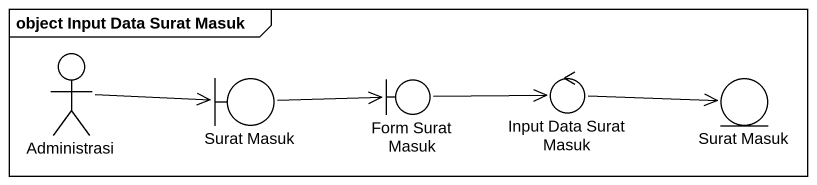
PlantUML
@startuml
mainframe object Input Data Surat Masuk
actor Administrasi
boundary "Surat Masuk" as Surat_Masuk
boundary "Form Surat Masuk" as Form_Surat_Masuk
control "Input Data Surat Masuk" as Input_Data_Surat_Masuk
entity "Surat Masuk" as Surat_Masuk_2
Administrasi -right-> Surat_Masuk
Surat_Masuk -right-> Form_Surat_Masuk
Form_Surat_Masuk -right-> Input_Data_Surat_Masuk
Input_Data_Surat_Masuk -right-> Surat_Masuk_2
@enduml
